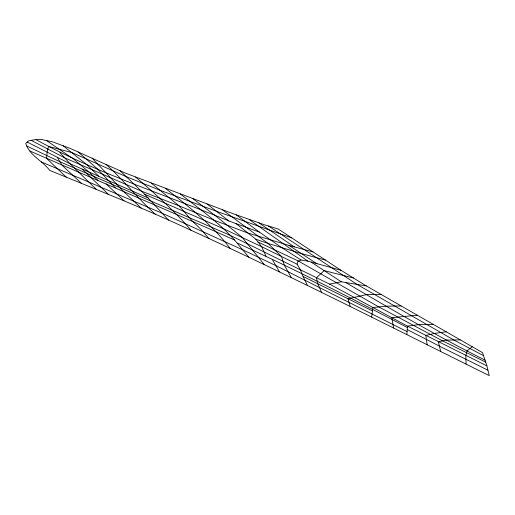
<?xml version="1.0" encoding="UTF-8"?>
<svg xmlns="http://www.w3.org/2000/svg" width="515" height="515" viewBox="0 0 515 515"><rect width="100%" height="100%" fill="white"/><g stroke="black" fill="none" stroke-linecap="round" stroke-linejoin="round"><path stroke-width="0.77" d="M406.831 334.628L407.487 326.143L329.626 284.138L229.729 235.11L59.959 161.781L26.658 145.957M371.676 317.073L372.905 307.507L386.096 306.2L401.179 305.936M307.507 285.619L301.829 273.8L300.618 270.06L297.11 264.214L297.882 261.305L301.056 260.036L307.867 261.137L340.956 270.272L366.339 285.941L482.555 352.646L486.9 365.875L489.25 375.622C388.439 325.699 288.188 274.553 185.799 227.894C141.11 207.133 95.236 189.108 49.691 170.362C42.468 160.732 29.297 155.356 25.75 143.305L28.698 140.84L34.235 139.771L40.975 139.378L52.311 141.754L69.493 148.127L124.997 172.956L233.289 213.783L264.375 224.74L278.293 229.059L340.956 270.272M472.242 346.73L467.079 350.857L465.837 355.427L466.062 364.111M329.626 284.138L341.303 281.789L366.339 285.941M446.254 331.808L434.332 333.437L425.841 335.452L427.154 344.799M417.382 315.238L391.799 317.684L393.569 327.997M381.042 294.38L366.397 294.651L348.031 298.771L350.277 306.496M433.315 324.386L418.656 324.637L407.487 326.143L486.9 365.875M460.32 339.887L446.196 340.1L438.362 341.799L440.724 351.552M353.509 278.023L324.193 270.626L316.442 277.74L317.813 283.759L321.611 292.475M31.17 140.363L64.697 157.854L141.561 191.181L179.046 205.826L214.227 220.272L248.082 233.115L289.031 245.423L313.036 251.932M325.435 260.075L301.507 253.618L267.987 243.408L255.807 239.211L236.063 223.645L228.988 221.006C164.549 194.438 97.296 173.42 36.082 139.662M291.773 237.93L216.364 211.24L160.242 190.344L126.606 176.825L71.984 152.595L48.507 146.408L47.103 152.279L46.575 158.375L66.281 177.173M236.063 223.645L259.328 232.065L280.997 247.149L301.056 260.036M27.224 142.076L70.059 163.738L148.211 198.011L168.495 220.137M41.258 161.871L162.148 213.223L242.919 249.897L275.86 265.605L407.062 331.621M119.95 170.677L144.58 194.194L223.381 228.654L261.633 246.666L297.11 264.214M248.829 257.191L234.576 240.042C166.648 209.702 98.088 180.817 29.928 151.017M237.441 243.132C294.966 269.429 351.423 298.076 407.378 327.553M258.021 242.044L298.443 261.073L378.815 306.921L442.61 340.872L485.774 362.154M487.943 370.208L439.411 346.138L407.223 329.555M303.103 276.458L372.294 310.822M485.169 360.172C437.518 336.443 391.612 309.431 345.719 282.523M483.617 355.71L453.805 339.984L356.979 284.389L268.431 226.001M311.118 262.096L341.303 281.789M289.031 245.423L317.092 263.86M258.891 222.866L294.374 246.917M46.44 140.524L73.516 158.961L88.966 172.016L97.959 180.437M307.867 261.137L249.254 219.57M236.224 214.845L259.328 232.065M222.28 209.695L267.987 243.408L281.525 256.509L284.325 265.186L291.413 277.74M192.945 198.693L215.585 215.862L242.14 237.293L264.356 264.626M63.12 145.764L86.662 164.491L98.629 176.091M206.966 203.966L228.988 221.006M180.347 193.981C199.054 208.569 218.695 222.229 234.576 240.042M165.508 188.464C188.741 206.599 212.27 224.707 230.141 248.455M151.185 183.063L179.046 205.826L192.887 221.662L200.644 228.963L208.993 238.625M135.574 177.038C155.105 193.737 174.437 210.757 191.142 230.366M78.087 151.912L97.444 168.914L115.373 187.801M81.537 183.443L62.006 165.199L57.442 157.59M141.213 208.112L123.169 191.097L92.095 158.111M106.096 183.881L124.109 200.856M108.408 194.342L82.271 169.19M106.051 164.407C123.523 179.993 137.84 198.661 155.337 214.227M96.447 189.494L70.059 163.738L59.907 152.595M144.58 194.194L148.211 198.011M255.807 239.211L261.633 246.666L265.959 256.148M272.19 259.212L279.458 271.881"/></g></svg>
